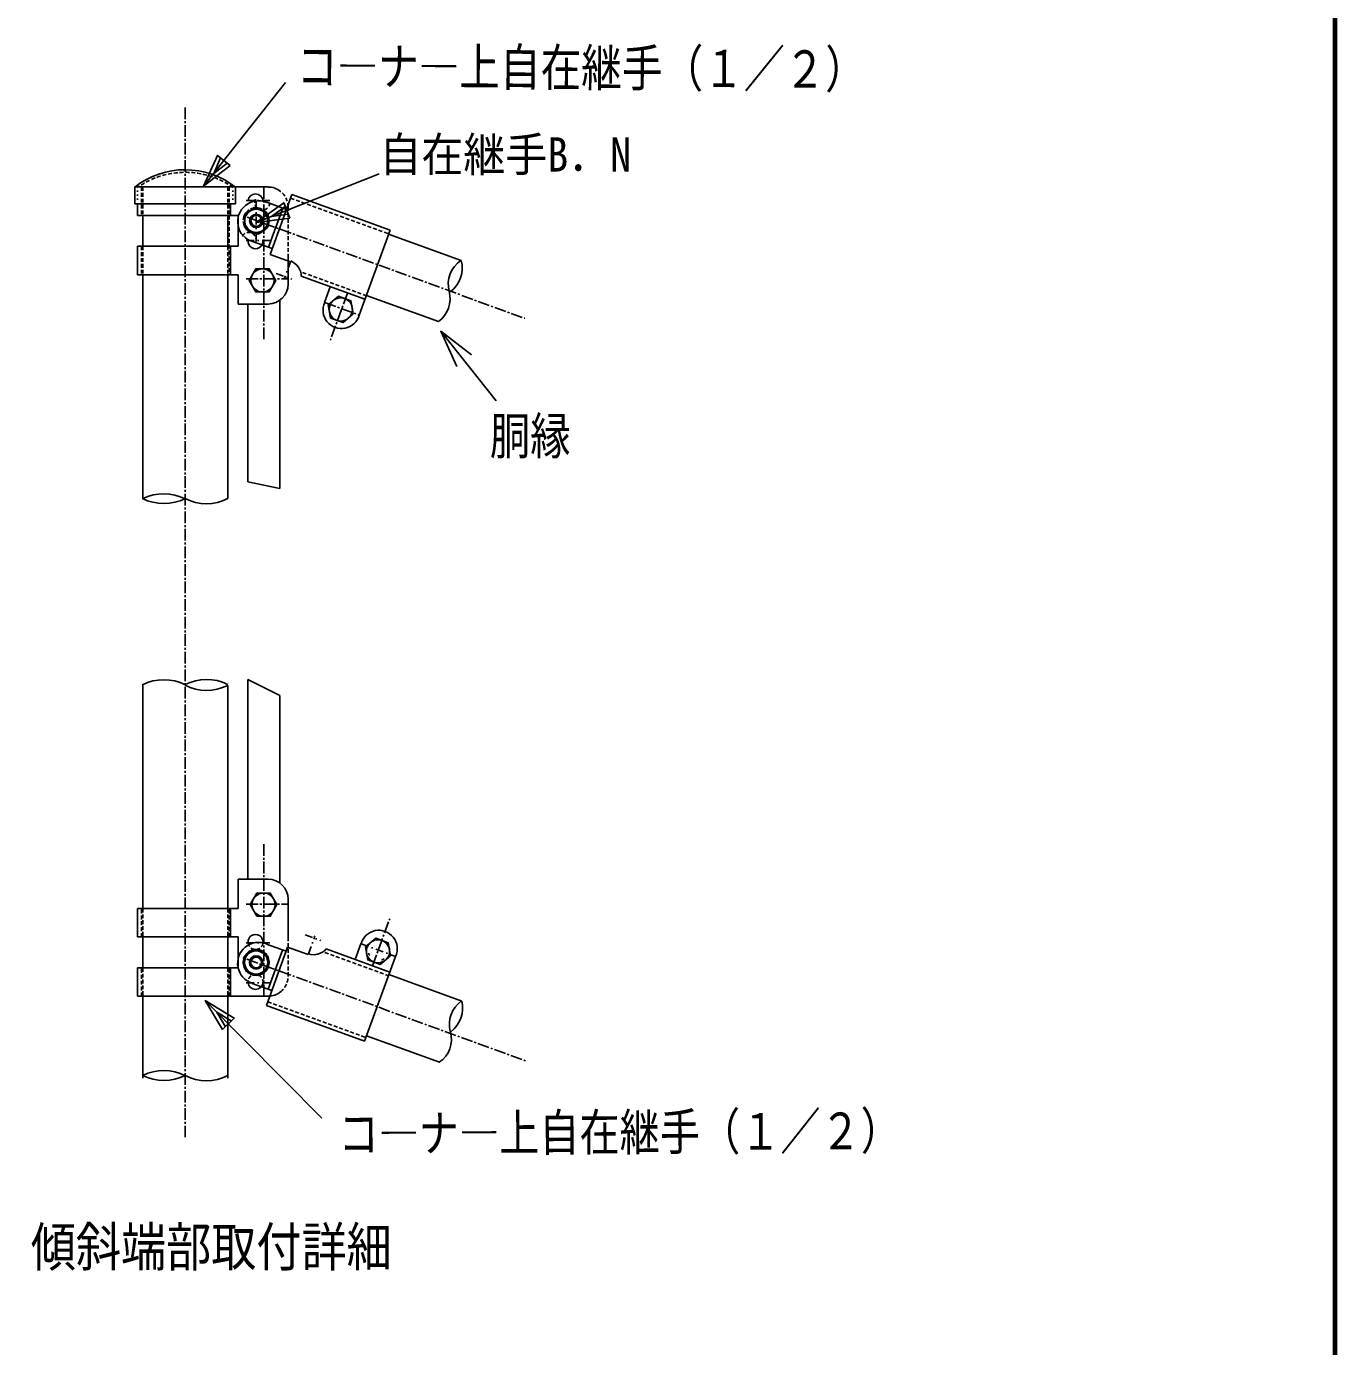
# Model space of a CAD drawing. Units: millimetres, scale not verified. Extents: x -4425 to 4425, y -3150 to 3150.
# Drawn here: x 2522 to 4200, y -1458 to 234 of the extents above; entities that cross this region are included whole.
import ezdxf
from ezdxf.enums import TextEntityAlignment as Align

# ---------------------------------------------------------------- set-up
doc = ezdxf.new("R2010")
doc.units = ezdxf.units.MM
doc.header["$LTSCALE"] = 20
for name, pattern in [('USER1', [1.125, 0.75, -0.125, 0.125, -0.125]), ('USER2', [0.375, 0.25, -0.125]), ('USER3', [1.01, 0.5, -0.25, 0.01, -0.25]), ('USER5', [0.26, 0.01, -0.25])]:
    doc.linetypes.add(name, pattern=pattern)
for name, color, linetype, lineweight in [('0-2_2', 7, 'Continuous', 25), ('0-3_1', 7, 'Continuous', 25), ('0-4_0', 7, 'Continuous', 25), ('0-C_WAKU', 7, 'Continuous', 25)]:
    doc.layers.add(name, color=color, linetype=linetype, lineweight=lineweight)
doc.styles.add('ＭＳ ゴシック', font='')
doc.styles.get('ＭＳ ゴシック').set_extended_font_data('MS Gothic')

# ---------------------------------------------------------------- blocks, each defined once
blk = doc.blocks.new('C18')
at = {"layer": '0-3_1', "color": 4}
blk.add_line((146544.5, 38812.8), (149533.9, 35796.9), dxfattribs=at)
blk.add_lwpolyline([(146986.7, 38068.3), (146544.5, 38812.8), (147285, 38364)], close=True, dxfattribs=at)
blk.add_lwpolyline([(147061.2, 38142.3), (146840.1, 38514.5), (147210.4, 38290.1)], dxfattribs=at)
blk = doc.blocks.new('C19')
at = {"layer": '0-3_1', "color": 4}
blk.add_line((146499.1, 59687.7), (148602.2, 62344.9), dxfattribs=at)
blk.add_lwpolyline([(147185.1, 60216.1), (146499.1, 59687.7), (146855.8, 60476.7)], close=True, dxfattribs=at)
blk.add_lwpolyline([(147102.7, 60281.2), (146759.8, 60017.1), (146938.1, 60411.6)], dxfattribs=at)
blk = doc.blocks.new('C20')
at = {"layer": '0-3_1', "color": 4}
blk.add_line((152577.7, 55968.4), (154000.7, 54189.7), dxfattribs=at)
blk.add_lwpolyline([(152990, 55068.9), (152577.7, 55968.4), (153364.9, 55368.7)], dxfattribs=at)

msp = doc.modelspace()

# ---------------------------------------------------------------- linework, layer by layer
at = {"layer": '0-2_2'}
for points in [[(2832.1, -20.99), (2829.12, -4.11), (2813.01, 1.76), (2799.88, -9.26), (2802.86, -26.14), (2818.96, -32.01)], [(2831.91, -971.5), (2818.78, -982.52), (2802.67, -976.65), (2799.7, -959.77), (2812.83, -948.75), (2828.94, -954.61)]]:
    msp.add_lwpolyline(points, close=True, dxfattribs=at)
at = {"layer": '0-2_2', "color": 2}
for points in [[(2841.1, -91.45), (2832.53, -76.6), (2815.39, -76.6), (2806.82, -91.45), (2815.39, -106.29), (2832.53, -106.29)], [(2940.3, -134.52), (2937.32, -117.63), (2921.21, -111.77), (2908.08, -122.79), (2911.06, -139.67), (2927.16, -145.53)], [(2842.41, -891.56), (2833.84, -876.72), (2816.7, -876.72), (2808.13, -891.56), (2816.7, -906.41), (2833.84, -906.41)], [(2988.03, -957.17), (2985.06, -940.29), (2968.95, -934.43), (2955.82, -945.45), (2958.79, -962.33), (2974.9, -968.19)]]:
    msp.add_lwpolyline(points, close=True, dxfattribs=at)
at = {"layer": '0-2_2'}
for centre, radius in [((2815.99, -15.13), 14.85), ((2815.99, -15.13), 6.86), ((2815.81, -965.63), 14.85), ((2815.81, -965.63), 6.86)]:
    msp.add_circle(centre, radius, dxfattribs=at)
at = {"layer": '0-2_2', "color": 4}
for centre in [(2815.99, -15.13), (2815.81, -965.63)]:
    msp.add_circle(centre, 8.57, dxfattribs=at)
at = {"layer": '0-2_2', "color": 2}
for centre in [(2823.96, -91.45), (2924.19, -128.65), (2825.27, -891.56), (2971.92, -951.31)]:
    msp.add_circle(centre, 14.85, dxfattribs=at)
at = {"layer": '0-3_1', "color": 2, "linetype": 'USER1'}
for p, q in [((2725.07, 129.97), (2725.07, -1189.39)), ((2825.69, 28.25), (2825.69, -166.73)), ((2804.24, -10.56), (3159.89, -140.01)), ((2803.2, -89.61), (2856.76, -89.61)), ((2932.99, -107.62), (2910.98, -168.08)), ((2903.68, -119.76), (2947.81, -135.82)), ((2825.69, -1008.94), (2825.69, -813.96)), ((2803.2, -891.08), (2856.76, -891.08)), ((2964.89, -969.98), (2986.89, -909.53)), ((2803.87, -961.58), (3161.49, -1091.74))]:
    msp.add_line(p, q, dxfattribs=at)
at = {"layer": '0-3_1'}
for p, q in [((2660.56, 28.28), (2831.14, 28.28)), ((2660.56, 28.28), (2660.56, 6.85)), ((2789.56, 28.28), (2789.56, 6.85)), ((2861.53, 18.72), (2833.58, -58.06)), ((2861.53, 18.72), (2987.38, -27.08)), ((2660.56, 6.85), (2789.56, 6.85)), ((2663.9, 6.82), (2663.9, -8.18)), ((2782.92, 6.85), (2782.92, -8.15)), ((2829.4, 8.76), (2854.57, -0.41)), ((2849.94, 1.28), (2831.61, -49.06)), ((2663.99, -8.15), (2792.57, -8.15)), ((2670.64, -8.15), (2670.64, -11.37)), ((2670.64, -8.15), (2670.64, -47.8)), ((2779.49, -8.15), (2779.49, -11.37)), ((2779.49, -8.15), (2779.49, -47.79)), ((2792.57, -8.15), (2792.57, -47.79)), ((2987.38, -27.08), (2947.81, -135.82)), ((2985.56, -32.09), (3078.4, -65.88)), ((2663.99, -47.8), (2792.57, -47.79)), ((2663.99, -47.8), (2786.14, -47.8)), ((2663.99, -47.8), (2663.99, -84.22)), ((2782.92, -47.79), (2782.92, -84.22)), ((2811.08, -41.59), (2836.25, -50.75)), ((2833.58, -58.06), (2859.76, -67.59)), ((2856.76, -57.26), (2856.76, -96.04)), ((2663.99, -84.22), (2792.57, -84.22)), ((2670.64, -84.22), (2670.64, -87.44)), ((2670.64, -84.22), (2670.64, -371.3)), ((2779.49, -84.22), (2779.49, -87.44)), ((2779.49, -84.22), (2779.49, -371.01)), ((2792.57, -84.22), (2792.57, -121.72)), ((2873.61, -86.01), (2955.14, -115.68)), ((2910.84, -99.56), (2903.51, -119.69)), ((2846.04, -116.93), (2846.04, -358.21)), ((2956.98, -110.62), (3049.45, -144.28)), ((2792.57, -121.72), (2831.14, -121.72)), ((2805.33, -121.72), (2805.33, -349.48)), ((2805.33, -349.48), (2846.04, -358.21)), ((2805.33, -603.08), (2805.33, -858.97)), ((2805.33, -603.08), (2846.04, -623.44)), ((2670.64, -609.39), (2670.64, -896.47)), ((2779.49, -610.49), (2779.49, -896.47)), ((2846.04, -623.44), (2846.04, -863.77)), ((2792.57, -858.97), (2831.14, -858.97)), ((2792.57, -896.47), (2792.57, -858.97)), ((2663.99, -932.9), (2663.99, -896.47)), ((2663.99, -896.47), (2792.57, -896.47)), ((2782.92, -932.9), (2782.92, -896.47)), ((2856.76, -933.57), (2856.76, -884.65)), ((2663.99, -932.9), (2786.14, -932.9)), ((2663.99, -932.9), (2792.57, -932.9)), ((2670.64, -932.9), (2670.64, -972.54)), ((2779.49, -932.9), (2779.49, -972.54)), ((2792.57, -972.54), (2792.57, -932.9)), ((2828.94, -1020.84), (2856.18, -945.98)), ((2829.05, -942.21), (2854.22, -951.37)), ((2856.18, -945.98), (2882.36, -955.51)), ((2942.74, -961.92), (2950.06, -941.79)), ((2831.27, -1000.02), (2849.59, -949.68)), ((2905.5, -948.37), (2987.03, -978.05)), ((2954.79, -1066.65), (2994.36, -957.91)), ((2663.9, -987.51), (2663.9, -972.51)), ((2663.99, -972.54), (2670.64, -972.54)), ((2670.64, -972.54), (2792.57, -972.54)), ((2782.92, -1008.97), (2782.92, -972.54)), ((3079.19, -1015.05), (2985.9, -981.09)), ((2663.99, -1008.97), (2663.99, -987.54)), ((2810.73, -992.55), (2835.9, -1001.71)), ((2663.99, -1008.97), (2831.14, -1008.97)), ((2670.64, -1008.97), (2670.64, -1113.97)), ((2779.49, -1008.97), (2779.49, -1113.97)), ((2828.94, -1020.84), (2954.79, -1066.65)), ((3050.65, -1093.59), (2957.31, -1059.62))]:
    msp.add_line(p, q, dxfattribs=at)
at = {"layer": '0-3_1', "color": 4, "linetype": 'USER5'}
for p, q in [((2663.99, 28.28), (2663.99, 6.85)), ((2786.14, 28.28), (2786.14, 6.85))]:
    msp.add_line(p, q, dxfattribs=at)
at = {"layer": '0-3_1', "color": 4, "linetype": 'USER2'}
for p, q in [((2668.92, 28.28), (2668.92, -8.15)), ((2670.64, 28.28), (2670.64, -8.15)), ((2779.49, 28.28), (2779.49, -8.15)), ((2781.21, 28.28), (2781.21, -13.51)), ((2856.76, 2.53), (2856.76, -57.26)), ((2859.85, 14.09), (2985.7, -31.71)), ((2781.21, -15.65), (2781.21, -84.22)), ((2668.92, -47.8), (2668.92, -84.22)), ((2670.64, -47.8), (2670.64, -84.22)), ((2779.49, -47.8), (2779.49, -84.22)), ((2875.29, -81.38), (2956.82, -111.05)), ((2668.92, -932.9), (2668.92, -896.47)), ((2670.64, -896.47), (2670.64, -932.9)), ((2779.49, -896.47), (2779.49, -932.9)), ((2781.21, -932.9), (2781.21, -896.47)), ((2856.76, -983.23), (2856.76, -923.43)), ((2903.82, -953), (2985.35, -982.68)), ((2668.92, -1008.97), (2668.92, -972.54)), ((2670.64, -972.54), (2670.64, -1008.97)), ((2779.49, -972.54), (2779.49, -1008.97)), ((2781.21, -1008.97), (2781.21, -972.54)), ((2830.62, -1016.21), (2956.47, -1062.01))]:
    msp.add_line(p, q, dxfattribs=at)
at = {"layer": '0-3_1', "color": 4, "linetype": 'USER3'}
for p, q in [((2803.2, 11.1), (2842.19, 11.1)), ((2815.75, 10.22), (2815.75, -39.78)), ((2803.2, -40.32), (2842.19, -40.32)), ((2860.12, -66.6), (2851.8, -89.47)), ((2841.38, -82.56), (2861.51, -89.89)), ((2878.6, -930.29), (2898.74, -937.62)), ((2803.2, -940.37), (2842.19, -940.37)), ((2882.7, -954.58), (2891.03, -931.7)), ((2950.24, -941.85), (2994.37, -957.91)), ((2803.2, -991.8), (2842.19, -991.8))]:
    msp.add_line(p, q, dxfattribs=at)
at = {"layer": '0-3_1'}
for centre, radius, start, end in [((2724.86, -54.2), 104.59, 51.82182, 128.01347), ((2815.06, 9.78), 9.64, 7.87286, 172.12701), ((2831.04, 2.53), 25.71, 51.3178, 90.00014), ((2819.02, -16.26), 26.79, 67.43705, 252.56328), ((2815.9, -14.85), 16.61, 63.37547, 116.62454), ((2815.9, -14.85), 16.61, 123.37549, 176.62463), ((2815.9, -14.85), 16.61, 183.37537, 236.62476), ((2815.9, -14.85), 16.61, 3.37538, 56.6245), ((2815.9, -14.85), 16.61, 303.37524, 356.62451), ((2815.9, -14.85), 16.61, 243.37546, 296.62454), ((2815.06, -41.27), 9.64, 174.39186, 5.60812), ((2852.18, -86.5), 21.43, 1.31163, 68.25038), ((3098.71, -96.3), 36.84, 124.02238, 194.36546), ((3042.99, -76.02), 36.84, 305.63519, 15.97727), ((3026.52, -114.36), 37.7, 307.46377, 13.6022), ((2925.04, -129.73), 23.57, 154.96872, 345.03104), ((2697.73, -314.5), 62.93, 244.01972, 295.9826), ((2697.4, -426.46), 61.54, 63.27, 115.83704), ((2752.23, -320.2), 57.66, 241.91358, 298.0845), ((2697.73, -666.2), 62.93, 64.0173, 115.98018), ((2752.34, -663.26), 60.39, 63.44981, 117.25411), ((2752.34, -556.55), 60.39, 242.74581, 296.55011), ((2831.04, -884.65), 25.71, 0, 90), ((2815.06, -939.43), 9.64, 354.39206, 185.60834), ((2973.01, -947.94), 23.57, 334.96924, 165.03094), ((2818.86, -966.71), 26.79, 67.43686, 252.56328), ((2967.64, -939.39), 2.14, 70.01268, 159.99695), ((2982.75, -944.89), 2.14, 340.00278, 70.0127), ((2815.8, -965.63), 16.61, 163.37617, 216.62485), ((2815.8, -965.63), 16.61, 103.37468, 156.6254), ((2815.8, -965.63), 16.61, 43.37489, 96.62565), ((2815.8, -965.63), 16.61, 343.37427, 36.6254), ((2889.41, -934.23), 21.43, 251.75205, 318.6886), ((2962.15, -954.49), 2.14, 160.00845, 250.01276), ((2977.25, -959.99), 2.14, 249.98767, 339.99704), ((2815.8, -965.63), 16.61, 223.37668, 276.62268), ((2815.8, -965.63), 16.61, 283.37494, 336.62421), ((2815.06, -990.48), 9.64, 187.87315, 352.12732), ((2831.04, -983.23), 25.71, 269.99976, 308.6821), ((3100.22, -1045.04), 36.84, 125.2559, 194.36632), ((3043.57, -1024.42), 36.84, 305.63373, 14.74393), ((3030.91, -1064.31), 35.14, 303.75861, 16.2449), ((2697.73, -1053.78), 62.93, 244.01972, 295.9826), ((2697.4, -1165.75), 61.54, 63.27, 115.83704), ((2752.23, -1059.48), 57.66, 241.91358, 298.0845)]:
    msp.add_arc(centre, radius, start, end, dxfattribs=at)
at = {"layer": '0-3_1', "color": 4, "linetype": 'USER2'}
for centre, radius, start, end in [((2725.13, -59.38), 106.48, 54.91736, 125.34429), ((2831.04, 2.53), 25.71, 0, 51.3178), ((2823.62, 8.31), 9.64, 152.12585, 347.87332), ((2806.16, -39.66), 9.64, 345.60886, 154.39221), ((2815.06, -939.43), 9.64, 185.60794, 354.39166), ((2815.06, -990.48), 9.64, 352.12686, 187.87268), ((2831.04, -983.23), 25.71, 308.68219, 0)]:
    msp.add_arc(centre, radius, start, end, dxfattribs=at)
at = {"layer": '0-3_1', "color": 2}
msp.add_arc((2831.04, -96.04), 25.71, 270, 0, dxfattribs=at)
at = {"layer": '0-C_WAKU'}
msp.add_lwpolyline([(-4050.09, 2925), (4199.91, 2925), (4199.91, -2925), (-4050.09, -2925)], close=True, dxfattribs=at)
for points in [[(4197.91, 2923), (4197.91, -2923), (-4048.09, -2923)], [(4195.91, 2921), (4195.91, -2921), (-4046.09, -2921)]]:
    msp.add_lwpolyline(points, dxfattribs=at)

# ---------------------------------------------------------------- block references
at = {"layer": '0-4_0', "xscale": 0.05, "yscale": 0.05}
for name in ['C19', 'C20', 'C18']:
    msp.add_blockref(name, (-4576.55, -2955.11), dxfattribs=at)
at = {"layer": '0-4_0', "xscale": 0.05, "yscale": 0.05, "rotation": 330}
msp.add_blockref('C19', (-5019.81, 1060.68), dxfattribs=at)

# ---------------------------------------------------------------- texts
at = {"layer": '0-3_1', "color": 4, "style": 'ＭＳ ゴシック', "width": 0.8}
for height, rotation, p in [(47.74, 359.65, (2867.69, 145.27)), (47.18, 0.316, (2921.55, -1222.83))]:
    msp.add_text('コ―ナ―上自在継手（１／２）', height=height, rotation=rotation, dxfattribs=at).set_placement(p, align=Align.BOTTOM_LEFT)
at = {"layer": '0-3_1', "color": 4, "style": 'ＭＳ ゴシック'}
for s, height, width, p in [('自在継手B．N', 43.79, 0.9, (2973.77, 34.93)), ('胴縁', 47.36, 0.8, (3115.22, -328.68)), ('傾斜端部取付詳細', 49.84, 0.85, (2527.15, -1369.95))]:
    msp.add_text(s, height=height, dxfattribs=dict(at, width=width)).set_placement(p, align=Align.BOTTOM_LEFT)

doc.saveas('drawing.dxf')
